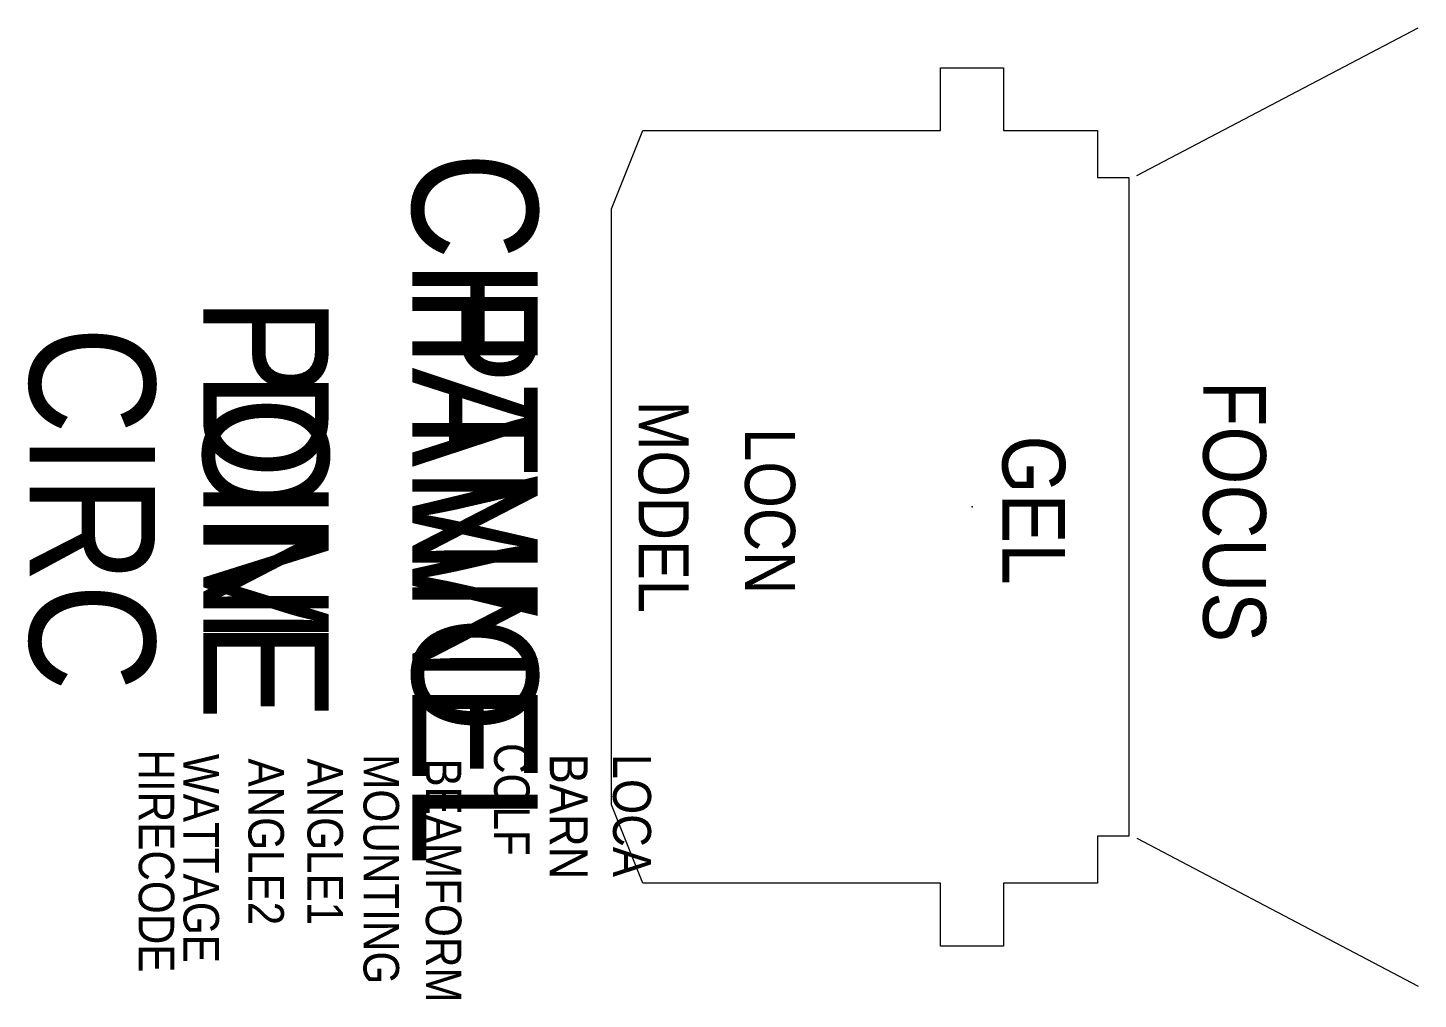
# Model space of a CAD drawing. Extents: x 2172 to 3280, y 3465 to 4239.
import ezdxf
from ezdxf.enums import TextEntityAlignment as Align

# ---------------------------------------------------------------- set-up
doc = ezdxf.new("R2010")
doc.units = 0
doc.header["$MEASUREMENT"] = 0
for name, color, linetype in [('BARNDOORS', 4, 'CONTINUOUS'), ('CHANNEL', 3, 'CONTINUOUS'), ('CIRC', 6, 'CONTINUOUS'), ('DIMMER', 4, 'CONTINUOUS'), ('FOCUS', 30, 'CONTINUOUS'), ('GEL', 1, 'CONTINUOUS'), ('LANTERNS', 4, 'CONTINUOUS'), ('LOCATION', 7, 'CONTINUOUS'), ('MODEL', 6, 'CONTINUOUS'), ('PATCH', 5, 'CONTINUOUS'), ('PATCH2', 5, 'CONTINUOUS')]:
    doc.layers.add(name, color=color, linetype=linetype)

msp = doc.modelspace()

# ---------------------------------------------------------------- linework, layer by layer
at = {"layer": 'BARNDOORS', "color": 0}
for p, q in [((3056.3, 4121.4), (3280.5, 4239.2)), ((3056.3, 3593.3), (3280.5, 3475.5))]:
    msp.add_line(p, q, dxfattribs=at)
at = {"layer": 'LANTERNS', "color": 0}
msp.add_lwpolyline([(2899.8, 4157.4), (2899.8, 4207.4), (2949.8, 4207.4), (2949.8, 4157.4), (3024.8, 4157.4), (3024.8, 4119.9), (3049.8, 4119.9), (3049.8, 3594.9), (3024.8, 3594.9), (3024.8, 3557.4), (2949.8, 3557.4), (2949.8, 3507.4), (2899.8, 3507.4), (2899.8, 3557.4), (2662.3, 3557.4), (2637.3, 3619.9), (2637.3, 4094.9), (2662.3, 4157.4)], close=True, dxfattribs=at)
msp.add_point((2924.8, 3857.4), dxfattribs=at)

# ---------------------------------------------------------------- texts
at = {"layer": 'CHANNEL', "width": 0.89}
msp.add_attdef('CHANNEL', text='', height=100, rotation=270, dxfattribs=at).set_placement((2478.6, 3856), align=Align.CENTER)
at = {"layer": 'CIRC', "width": 0.89}
msp.add_attdef('CIRC', text='', height=100, rotation=270, dxfattribs=at).set_placement((2173.5, 3856), align=Align.CENTER)
at = {"layer": 'DIMMER', "width": 0.89}
msp.add_attdef('DIM', text='', height=100, rotation=270, dxfattribs=at).set_placement((2311.9, 3856.9), align=Align.CENTER)
at = {"layer": 'FOCUS', "width": 0.89}
msp.add_attdef('FOCUS', text='', height=50, rotation=270, dxfattribs=at).set_placement((3109.1, 3853.8), align=Align.CENTER)
at = {"layer": 'GEL', "width": 0.89}
msp.add_attdef('GEL', text='', height=50, rotation=270, dxfattribs=at).set_placement((2949, 3854.8), align=Align.CENTER)
at = {"layer": 'LANTERNS', "color": 0, "width": 0.89, "flags": 1}
for tag, p, s, height in [('HIRECODE', (2260.5, 3664.1), '', 28.3), ('WATTAGE', (2296.2, 3660.5, 0), '5000', 28.3), ('COLF', (2543.8, 3669.2), 'N', 28.3), ('BARN', (2588.2, 3660.7), '1', 30.3), ('ANGLE2', (2347.9, 3656.9), '180', 28.3), ('ANGLE1', (2395, 3656.9), '0', 28.3), ('MOUNTING', (2439.7, 3660.3), 'LARGE HOOK CLAMP', 28.305), ('BEAMFORM', (2489.4, 3656.9), 'C', 28.3), ('LOCA', (2638.6, 3660.6), '', 30.3)]:
    msp.add_attdef(tag, p, s, height=height, rotation=270, dxfattribs=at)
at = {"layer": 'LOCATION', "width": 0.89}
msp.add_attdef('LOCN', text='', height=40, rotation=270, dxfattribs=at).set_placement((2743.8, 3854), align=Align.CENTER)
at = {"layer": 'MODEL', "width": 0.89}
msp.add_attdef('MODEL', text='6k HMI', height=40, rotation=270, dxfattribs=at).set_placement((2659, 3857.4), align=Align.CENTER)
at = {"layer": 'PATCH', "width": 0.89}
msp.add_attdef('PONE', text='', height=100, rotation=270, dxfattribs=at).set_placement((2311.9, 3856), align=Align.CENTER)
at = {"layer": 'PATCH2', "width": 0.89}
msp.add_attdef('PTWO', text='', height=100, rotation=270, dxfattribs=at).set_placement((2478.6, 3856), align=Align.CENTER)

doc.saveas('drawing.dxf')
